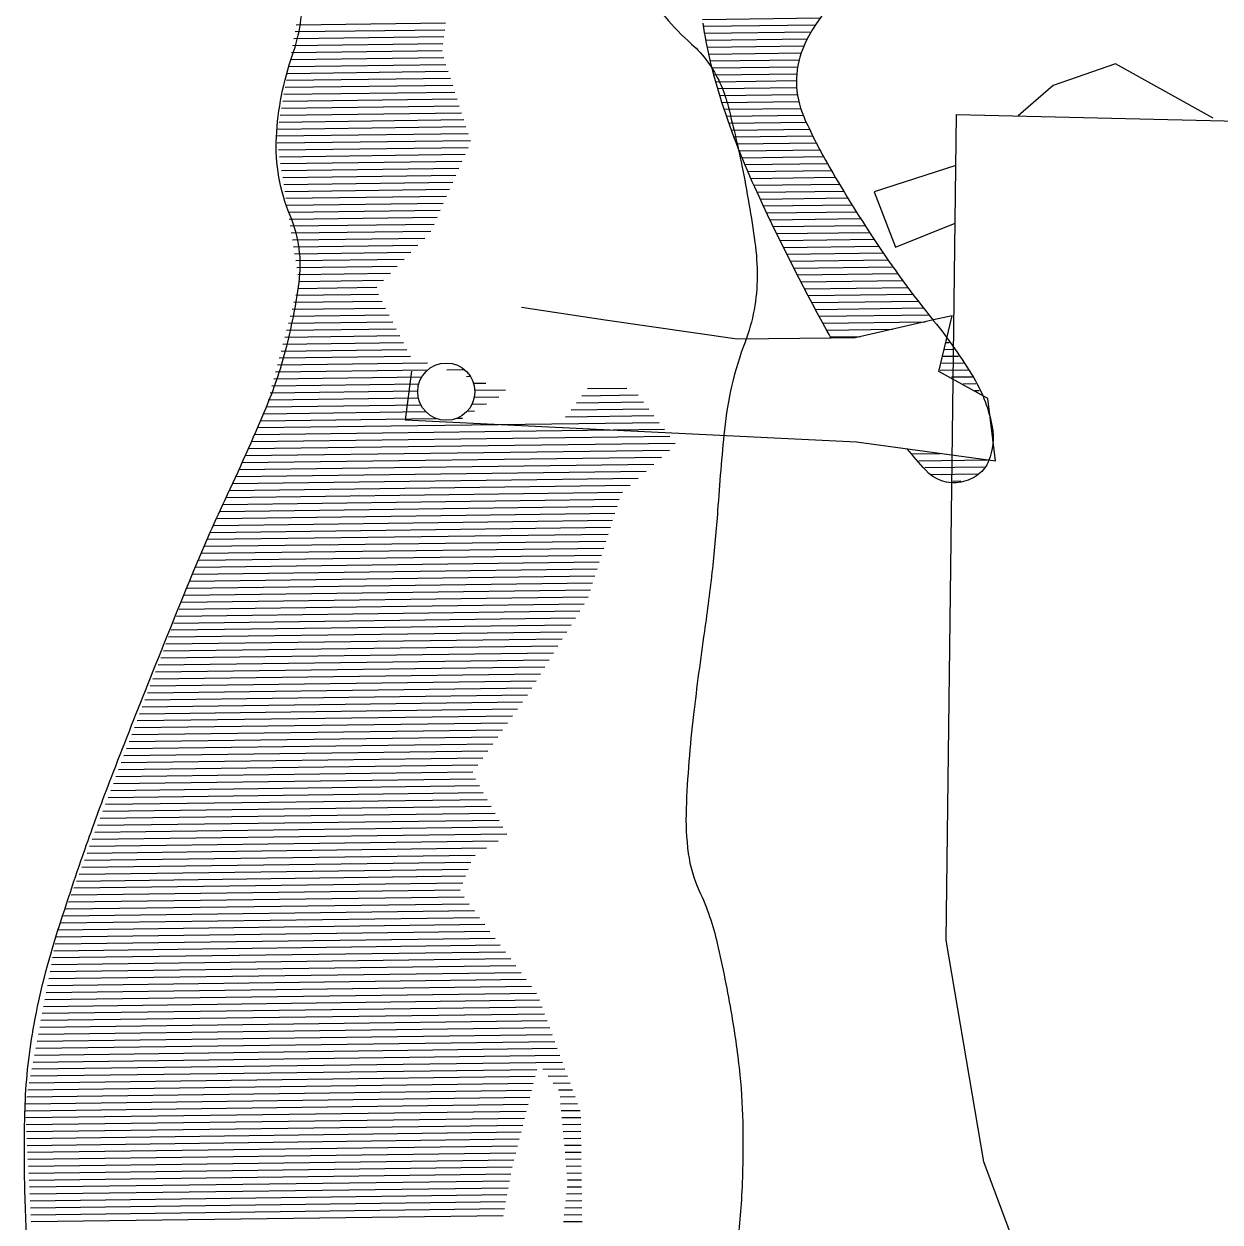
# Model space of a CAD drawing. Header units: millimetres. Extents: x 0 to 1038, y -1303 to 297.
# Drawn here: x 361.927 to 363.77, y 100.616 to 102.463 of the extents above; entities that cross this region are included whole.
import ezdxf
from ezdxf.enums import TextEntityAlignment as Align

# ---------------------------------------------------------------- set-up
doc = ezdxf.new("R2010")
doc.units = ezdxf.units.MM
for name, color, linetype in [('TBLK07', 4, 'Continuous'), ('TBLK18', 4, 'Continuous'), ('TBLK25', 1, 'Continuous'), ('TBLK35', 3, 'Continuous'), ('TBLK50', 7, 'Continuous')]:
    doc.layers.add(name, color=color, linetype=linetype)
doc.styles.add('ISO', font='iso3098b.shx')

# ---------------------------------------------------------------- blocks, each defined once
blk = doc.blocks.new('*X4')
at = {"color": 0, "linetype": 'Continuous'}
for p, q in [((52170.48, 34202), (52173.32, 34202)), ((52167.79, 34200), (52179.09, 34200)), ((52169.13, 34201), (52177.1, 34201)), ((52166.48, 34199), (52180.54, 34199)), ((52163.89, 34197), (52182.43, 34197)), ((52165.17, 34198), (52181.67, 34198)), ((52161.37, 34195), (52183.82, 34195)), ((52162.62, 34196), (52183.15, 34196)), ((52158.9, 34193), (52185.05, 34193)), ((52160.13, 34194), (52184.46, 34194)), ((52157.69, 34192), (52185.61, 34192)), ((52155.46, 34190), (52186.63, 34190)), ((52156.51, 34191), (52186.14, 34191)), ((52153.41, 34188), (52187.52, 34188)), ((52154.43, 34189), (52187.09, 34189)), ((52151.4, 34186), (52188.29, 34186)), ((52152.4, 34187), (52187.92, 34187)), ((52150.41, 34185), (52158.21, 34185)), ((52160.06, 34185), (52173.53, 34185)), ((52173.8, 34185), (52188.6, 34185)), ((52148.47, 34183), (52149.69, 34183)), ((52149.44, 34184), (52152.69, 34184)), ((52163.24, 34184), (52172.57, 34184)), ((52165.22, 34183), (52171.12, 34183)), ((52175.58, 34184), (52188.56, 34184)), ((52176.86, 34183), (52188.5, 34183)), ((52177.87, 34182), (52188.44, 34182)), ((52178.61, 34181), (52188.37, 34181)), ((52178.73, 34180), (52188.29, 34180)), ((52178.81, 34179), (52188.21, 34179)), ((52178.88, 34178), (52188.11, 34178)), ((52178.91, 34177), (52188, 34177)), ((52178.92, 34176), (52187.89, 34176)), ((52178.86, 34174), (52187.63, 34174)), ((52178.9, 34175), (52187.76, 34175)), ((52178.8, 34173), (52187.48, 34173)), ((52178.58, 34171), (52187.17, 34171)), ((52178.7, 34172), (52187.33, 34172)), ((52178.26, 34169), (52186.82, 34169)), ((52178.43, 34170), (52187, 34170)), ((52177.83, 34167), (52186.42, 34167)), ((52178.06, 34168), (52186.63, 34168)), ((52177.57, 34166), (52186.22, 34166)), ((52176.92, 34164), (52185.77, 34164)), ((52177.25, 34165), (52186, 34165)), ((52176.26, 34162), (52185.28, 34162)), ((52176.59, 34163), (52185.53, 34163)), ((52175.93, 34161), (52185.02, 34161)), ((52175.26, 34159), (52184.47, 34159)), ((52175.6, 34160), (52184.75, 34160)), ((52174.59, 34157), (52183.88, 34157)), ((52174.93, 34158), (52184.18, 34158)), ((52173.91, 34155), (52183.2, 34155)), ((52174.25, 34156), (52183.57, 34156)), ((52173.56, 34154), (52182.83, 34154)), ((52172.87, 34152), (52182.07, 34152)), ((52173.22, 34153), (52182.45, 34153)), ((52172.17, 34150), (52181.29, 34150)), ((52172.52, 34151), (52181.68, 34151)), ((52171.46, 34148), (52180.5, 34148)), ((52171.82, 34149), (52180.9, 34149)), ((52171.11, 34147), (52180.1, 34147)), ((52170.39, 34145), (52179.28, 34145)), ((52170.75, 34146), (52179.69, 34146)), ((52169.67, 34143), (52178.44, 34143)), ((52170.03, 34144), (52178.86, 34144)), ((52169.3, 34142), (52178.02, 34142)), ((52168.56, 34140), (52177.15, 34140)), ((52168.94, 34141), (52177.59, 34141)), ((52167.75, 34138), (52176.27, 34138)), ((52168.16, 34139), (52176.72, 34139)), ((52166.93, 34136), (52175.37, 34136)), ((52167.34, 34137), (52175.82, 34137)), ((52166.51, 34135), (52174.91, 34135)), ((52165.67, 34133), (52173.99, 34133)), ((52166.1, 34134), (52174.45, 34134)), ((52164.82, 34131), (52173.04, 34131)), ((52165.25, 34132), (52173.51, 34132)), ((52163.96, 34129), (52172.26, 34129)), ((52164.39, 34130), (52172.57, 34130)), ((52163.52, 34128), (52171.96, 34128)), ((52162.64, 34126), (52171.35, 34126)), ((52163.08, 34127), (52171.65, 34127)), ((52161.74, 34124), (52170.76, 34124)), ((52162.19, 34125), (52171.05, 34125)), ((52161.29, 34123), (52170.46, 34123)), ((52160.38, 34121), (52169.88, 34121)), ((52160.83, 34122), (52170.17, 34122)), ((52159.45, 34119), (52169.31, 34119)), ((52159.91, 34120), (52169.59, 34120)), ((52158.51, 34117), (52168.75, 34117)), ((52158.98, 34118), (52169.03, 34118)), ((52158.04, 34116), (52168.47, 34116)), ((52157.17, 34114), (52167.92, 34114)), ((52157.57, 34115), (52168.19, 34115)), ((52156.42, 34112), (52167.38, 34112)), ((52156.79, 34113), (52167.65, 34113)), ((52155.72, 34110), (52166.85, 34110)), ((52156.06, 34111), (52167.11, 34111)), ((52237.47, 34110), (52242.43, 34110)), ((52252.95, 34110), (52257.57, 34110)), ((52253.56, 34111), (52254.26, 34111)), ((52155.38, 34109), (52166.59, 34109)), ((52236.04, 34109), (52243.9, 34109)), ((52252.15, 34109), (52259.38, 34109)), ((52267.42, 34109), (52267.78, 34109)), ((52154.74, 34107), (52166.07, 34107)), ((52155.05, 34108), (52166.33, 34108)), ((52233.03, 34107), (52245.3, 34107)), ((52234.56, 34108), (52244.76, 34108)), ((52249.45, 34107), (52269.88, 34107)), ((52251.06, 34108), (52261.16, 34108)), ((52264.13, 34108), (52269.11, 34108)), ((52154.14, 34105), (52165.57, 34105)), ((52154.44, 34106), (52165.82, 34106)), ((52229.02, 34105), (52270.58, 34105)), ((52231.38, 34106), (52270.34, 34106)), ((52153.86, 34104), (52165.32, 34104)), ((52226.87, 34104), (52270.63, 34104)), ((52153.32, 34102), (52164.82, 34102)), ((52153.59, 34103), (52165.07, 34103)), ((52223.03, 34102), (52270.14, 34102)), ((52224.88, 34103), (52270.48, 34103)), ((52152.83, 34100), (52164.27, 34100)), ((52153.07, 34101), (52164.57, 34101)), ((52219.67, 34100), (52241.42, 34100)), ((52221.3, 34101), (52248.92, 34101)), ((52250.15, 34101), (52269.7, 34101)), ((52255.54, 34100), (52270.98, 34100)), ((52152.37, 34098), (52163.65, 34098)), ((52152.6, 34099), (52163.96, 34099)), ((52216.68, 34098), (52232.42, 34098)), ((52218.13, 34099), (52234.42, 34099)), ((52254.21, 34098), (52277.73, 34098)), ((52254.87, 34099), (52272.82, 34099)), ((52152.16, 34097), (52163.33, 34097)), ((52215.29, 34097), (52230.42, 34097)), ((52253.54, 34097), (52278.93, 34097)), ((52151.77, 34095), (52162.67, 34095)), ((52151.96, 34096), (52163, 34096)), ((52212.7, 34095), (52226.42, 34095)), ((52213.96, 34096), (52228.42, 34096)), ((52252.21, 34095), (52280.47, 34095)), ((52252.87, 34096), (52279.81, 34096)), ((52151.08, 34093), (52161.99, 34093)), ((52151.56, 34094), (52162.33, 34094)), ((52210.51, 34093), (52222.42, 34093)), ((52211.51, 34094), (52224.42, 34094)), ((52245.6, 34093), (52281.32, 34093)), ((52251.1, 34094), (52280.96, 34094)), ((52150.11, 34091), (52161.29, 34091)), ((52150.6, 34092), (52161.64, 34092)), ((52208.51, 34091), (52219.51, 34091)), ((52209.51, 34092), (52220.51, 34092)), ((52236.97, 34091), (52281.67, 34091)), ((52240.3, 34092), (52281.55, 34092)), ((52149.63, 34090), (52160.92, 34090)), ((52207.51, 34090), (52218.51, 34090)), ((52233.63, 34090), (52281.68, 34090)), ((52288.43, 34090), (52288.96, 34090)), ((52148.65, 34088), (52160.19, 34088)), ((52149.14, 34089), (52160.56, 34089)), ((52205.51, 34088), (52216.51, 34088)), ((52206.51, 34089), (52217.51, 34089)), ((52229.35, 34088), (52295.32, 34088)), ((52230.5, 34089), (52282.08, 34089)), ((52285.4, 34089), (52292.44, 34089)), ((52147.66, 34086), (52159.42, 34086)), ((52148.15, 34087), (52159.81, 34087)), ((52203.51, 34086), (52214.51, 34086)), ((52204.51, 34087), (52215.51, 34087)), ((52227.07, 34086), (52299.21, 34086)), ((52228.21, 34087), (52297.75, 34087)), ((52147.16, 34085), (52159.03, 34085)), ((52202.51, 34085), (52213.51, 34085)), ((52225.93, 34085), (52300.51, 34085)), ((52146.16, 34083), (52158.23, 34083)), ((52146.66, 34084), (52158.64, 34084)), ((52200.51, 34083), (52212.06, 34083)), ((52201.51, 34084), (52212.51, 34084)), ((52223.64, 34083), (52302.73, 34083)), ((52224.78, 34084), (52301.68, 34084)), ((52145.15, 34081), (52157.41, 34081)), ((52145.66, 34082), (52157.83, 34082)), ((52198.51, 34081), (52305.07, 34081)), ((52199.51, 34082), (52303.71, 34082)), ((52144.14, 34079), (52156.59, 34079)), ((52144.65, 34080), (52156.99, 34080)), ((52196.51, 34079), (52309.08, 34079)), ((52197.51, 34080), (52306.76, 34080)), ((52143.62, 34078), (52156.53, 34078)), ((52195.51, 34078), (52316.65, 34078)), ((52142.59, 34076), (52156.48, 34076)), ((52143.11, 34077), (52156.49, 34077)), ((52193.51, 34076), (52317.39, 34076)), ((52194.51, 34077), (52317.07, 34077)), ((52141.55, 34074), (52156.55, 34074)), ((52142.07, 34075), (52156.5, 34075)), ((52191.51, 34074), (52317.17, 34074)), ((52192.51, 34075), (52317.57, 34075)), ((52140.5, 34072), (52156.73, 34072)), ((52141.03, 34073), (52156.63, 34073)), ((52189.51, 34072), (52316.34, 34072)), ((52190.51, 34073), (52316.76, 34073)), ((52139.97, 34071), (52156.86, 34071)), ((52188.51, 34071), (52315.91, 34071)), ((52138.9, 34069), (52157.22, 34069)), ((52139.43, 34070), (52157.03, 34070)), ((52186.51, 34069), (52315.02, 34069)), ((52187.51, 34070), (52315.47, 34070)), ((52137.82, 34067), (52157.69, 34067)), ((52138.36, 34068), (52157.44, 34068)), ((52183.34, 34067), (52314.16, 34067)), ((52185.42, 34068), (52314.56, 34068)), ((52137.28, 34066), (52157.97, 34066)), ((52181.1, 34066), (52313.75, 34066)), ((52136.2, 34064), (52158.79, 34064)), ((52136.74, 34065), (52158.29, 34065)), ((52175.93, 34064), (52256.46, 34064)), ((52178.64, 34065), (52267.29, 34065)), ((52256.83, 34064), (52265.68, 34064)), ((52269.91, 34065), (52313.34, 34065)), ((52271.52, 34064), (52312.94, 34064)), ((52135.1, 34062), (52167.04, 34062)), ((52135.65, 34063), (52161.28, 34063)), ((52168.16, 34062), (52253.26, 34062)), ((52172.85, 34063), (52254.86, 34063)), ((52259.33, 34063), (52264.95, 34063)), ((52261.57, 34062), (52264.58, 34062)), ((52272.26, 34063), (52312.54, 34063)), ((52272.62, 34062), (52312.14, 34062)), ((52133.28, 34060), (52250.06, 34060)), ((52134.5, 34061), (52251.66, 34061)), ((52260.77, 34060), (52264.63, 34060)), ((52261.17, 34061), (52264.48, 34061)), ((52272.58, 34060), (52311.35, 34060)), ((52272.72, 34061), (52311.75, 34061)), ((52131.82, 34059), (52248.63, 34059)), ((52260.37, 34059), (52265.05, 34059)), ((52272.16, 34059), (52310.96, 34059)), ((52127.37, 34057), (52249.3, 34057)), ((52129.96, 34058), (52248.97, 34058)), ((52259.06, 34057), (52278.68, 34057)), ((52259.97, 34058), (52265.87, 34058)), ((52271.33, 34058), (52280.29, 34058)), ((52282.91, 34058), (52310.65, 34058)), ((52284.52, 34057), (52311.25, 34057)), ((52121.65, 34055), (52277.58, 34055)), ((52124.65, 34056), (52277.95, 34056)), ((52285.26, 34056), (52311.99, 34056)), ((52285.62, 34055), (52312.88, 34055)), ((52116.01, 34053), (52277.63, 34053)), ((52118.37, 34054), (52277.48, 34054)), ((52285.58, 34053), (52315.37, 34053)), ((52285.72, 34054), (52313.97, 34054)), ((52113.88, 34052), (52159.69, 34052)), ((52161.12, 34052), (52192.15, 34052)), ((52192.69, 34052), (52278.05, 34052)), ((52285.16, 34052), (52317.31, 34052)), ((52110.13, 34050), (52150.6, 34050)), ((52111.93, 34051), (52150.6, 34051)), ((52166.78, 34051), (52187.15, 34051)), ((52172.45, 34050), (52182.15, 34050)), ((52193.69, 34051), (52278.87, 34051)), ((52194.69, 34050), (52322.28, 34050)), ((52284.33, 34051), (52320.74, 34051)), ((52101.49, 34048), (52150.73, 34048)), ((52108.37, 34049), (52150.6, 34049)), ((52194.07, 34048), (52325.39, 34048)), ((52195.47, 34049), (52323.83, 34049)), ((52100.51, 34047), (52152.13, 34047)), ((52192.67, 34047), (52326.96, 34047)), ((52099.22, 34045), (52154.93, 34045)), ((52099.77, 34046), (52153.53, 34046)), ((52189.87, 34045), (52330.14, 34045)), ((52191.27, 34046), (52328.55, 34046)), ((52098.66, 34043), (52158.78, 34043)), ((52098.81, 34044), (52156.33, 34044)), ((52178.78, 34043), (52330.97, 34043)), ((52187.78, 34044), (52331.55, 34044)), ((52099.21, 34042), (52330.38, 34042)), ((52099.76, 34041), (52329.8, 34041)), ((52100.32, 34040), (52329.22, 34040)), ((52100.87, 34039), (52328.63, 34039)), ((52101.42, 34038), (52328.05, 34038)), ((52101.98, 34037), (52327.47, 34037)), ((52102.53, 34036), (52326.88, 34036)), ((52103.08, 34035), (52326.3, 34035)), ((52103.63, 34034), (52325.72, 34034)), ((52104.19, 34033), (52325.13, 34033)), ((52104.74, 34032), (52324.55, 34032)), ((52105.29, 34031), (52212.32, 34031)), ((52213.11, 34031), (52323.97, 34031)), ((52105.85, 34030), (52124.41, 34030)), ((52106.4, 34029), (52122.43, 34029)), ((52139.1, 34030), (52209.13, 34030)), ((52144, 34029), (52205.65, 34029)), ((52218.31, 34030), (52323.38, 34030)), ((52222.92, 34029), (52322.8, 34029)), ((52106.95, 34028), (52120.64, 34028)), ((52148.19, 34028), (52201.77, 34028)), ((52227.1, 34028), (52269.51, 34028)), ((52288.52, 34028), (52322.22, 34028)), ((52107.51, 34027), (52119, 34027)), ((52108.06, 34026), (52117.49, 34026)), ((52151.89, 34027), (52197.35, 34027)), ((52155.24, 34026), (52192.27, 34026)), ((52231, 34027), (52268.4, 34027)), ((52235.38, 34026), (52267.11, 34026)), ((52297.18, 34027), (52321.63, 34027)), ((52303.91, 34026), (52321.05, 34026)), ((52108.61, 34025), (52116.09, 34025)), ((52109.16, 34024), (52114.79, 34024)), ((52158.31, 34025), (52188.34, 34025)), ((52161.17, 34024), (52183.82, 34024)), ((52239.66, 34025), (52265.59, 34025)), ((52243.85, 34024), (52263.72, 34024)), ((52307.01, 34025), (52320.47, 34025)), ((52309.65, 34024), (52319.88, 34024)), ((52109.72, 34023), (52113.56, 34023)), ((52110.27, 34022), (52112.41, 34022)), ((52164.24, 34023), (52178.32, 34023)), ((52247.95, 34023), (52261.21, 34023)), ((52252.42, 34022), (52256.4, 34022)), ((52311.98, 34023), (52319.3, 34023)), ((52314.08, 34022), (52318.72, 34022)), ((52110.82, 34021), (52111.33, 34021)), ((52315.99, 34021), (52318.13, 34021))]:
    blk.add_line(p, q, dxfattribs=at)
blk = doc.blocks.new('*X15')
at = {"color": 0, "linetype": 'Continuous'}
for p, q in [((165.35, 361), (186.86, 361)), ((165.16, 360), (186.72, 360)), ((164.78, 358), (186.43, 358)), ((164.97, 359), (186.58, 359)), ((164.4, 356), (186.52, 356)), ((164.59, 357), (186.29, 357)), ((164.01, 354), (187.14, 354)), ((164.2, 355), (186.83, 355)), ((163.82, 353), (187.45, 353)), ((163.44, 351), (188.06, 351)), ((163.63, 352), (187.76, 352)), ((163.06, 349), (188.68, 349)), ((163.25, 350), (188.37, 350)), ((162.87, 348), (188.99, 348)), ((162.49, 346), (189.6, 346)), ((162.68, 347), (189.29, 347)), ((162.3, 345), (189.91, 345)), ((162.39, 344), (190.22, 344)), ((162.53, 343), (189.88, 343)), ((162.67, 342), (189.42, 342)), ((162.82, 341), (188.96, 341)), ((162.96, 340), (188.5, 340)), ((163.1, 339), (188.04, 339)), ((163.24, 338), (187.58, 338)), ((163.39, 337), (187.11, 337)), ((163.53, 336), (186.65, 336)), ((163.67, 335), (186.19, 335)), ((163.82, 334), (185.73, 334)), ((163.96, 333), (185.27, 333)), ((164.1, 332), (184.81, 332)), ((164.24, 331), (184.35, 331)), ((164.39, 330), (183.44, 330)), ((164.53, 329), (182.44, 329)), ((164.67, 328), (181.44, 328)), ((164.82, 327), (180.44, 327)), ((164.96, 326), (179.44, 326)), ((165.1, 325), (178.44, 325)), ((165.04, 323), (176.44, 323)), ((165.24, 324), (177.44, 324)), ((164.76, 322), (176.68, 322)), ((164.2, 320), (177.68, 320)), ((164.48, 321), (177.18, 321)), ((163.65, 318), (178.68, 318)), ((163.93, 319), (178.18, 319)), ((163.09, 316), (179.68, 316)), ((163.37, 317), (179.18, 317)), ((162.81, 315), (180.18, 315)), ((162.26, 313), (181.18, 313)), ((162.54, 314), (180.68, 314)), ((161.7, 311), (183.63, 311)), ((161.98, 312), (183.6, 312)), ((186.4, 311), (188.91, 311)), ((161.43, 310), (182.76, 310)), ((189.2, 310), (189.78, 310)), ((160.87, 308), (182.15, 308)), ((161.15, 309), (182.31, 309)), ((190.22, 309), (192, 309)), ((190.39, 308), (194.8, 308)), ((206.6, 308), (212.27, 308)), ((160.31, 306), (182.57, 306)), ((160.59, 307), (182.23, 307)), ((189.96, 306), (192.06, 306)), ((190.31, 307), (193.81, 307)), ((205, 306), (214.64, 306)), ((205.8, 307), (213.89, 307)), ((159.43, 304), (184.75, 304)), ((159.89, 305), (183.27, 305)), ((187.79, 304), (188.56, 304)), ((189.26, 305), (190.31, 305)), ((203.4, 304), (216.14, 304)), ((204.2, 305), (215.39, 305)), ((158.97, 303), (216.89, 303)), ((158.05, 301), (218.39, 301)), ((158.51, 302), (217.64, 302)), ((157.14, 299), (218.32, 299)), ((157.59, 300), (219.14, 300)), ((156.22, 297), (216.03, 297)), ((156.68, 298), (217.17, 298)), ((155.76, 296), (214.89, 296)), ((154.84, 294), (212.6, 294)), ((155.3, 295), (213.74, 295)), ((153.93, 292), (210.99, 292)), ((154.39, 293), (211.46, 293)), ((153.47, 291), (210.66, 291)), ((152.55, 289), (209.99, 289)), ((153.01, 290), (210.32, 290)), ((151.64, 287), (209.32, 287)), ((152.09, 288), (209.66, 288)), ((150.72, 285), (208.66, 285)), ((151.18, 286), (208.99, 286)), ((150.26, 284), (208.32, 284)), ((149.34, 282), (207.66, 282)), ((149.8, 283), (207.99, 283)), ((148.55, 280), (206.99, 280)), ((148.94, 281), (207.32, 281)), ((148.16, 279), (206.66, 279)), ((147.37, 277), (205.73, 277)), ((147.77, 278), (206.32, 278)), ((146.59, 275), (204.45, 275)), ((146.98, 276), (205.09, 276)), ((145.8, 273), (203.16, 273)), ((146.2, 274), (203.8, 274)), ((145.41, 272), (202.52, 272)), ((144.63, 270), (201.23, 270)), ((145.02, 271), (201.88, 271)), ((143.84, 268), (199.95, 268)), ((144.24, 269), (200.59, 269)), ((143.06, 266), (198.66, 266)), ((143.45, 267), (199.3, 267)), ((142.67, 265), (198.02, 265)), ((141.88, 263), (196.66, 263)), ((142.27, 264), (197.38, 264)), ((141.1, 261), (195.21, 261)), ((141.49, 262), (195.94, 262)), ((140.71, 260), (194.48, 260)), ((139.92, 258), (193.03, 258)), ((140.31, 259), (193.75, 259)), ((139.14, 256), (191.57, 256)), ((139.53, 257), (192.3, 257)), ((138.35, 254), (190.12, 254)), ((138.75, 255), (190.84, 255)), ((137.96, 253), (189.39, 253)), ((137.18, 251), (190.29, 251)), ((137.57, 252), (189.73, 252)), ((136.39, 249), (191.4, 249)), ((136.78, 250), (190.84, 250)), ((135.61, 247), (192.51, 247)), ((136, 248), (191.95, 248)), ((135.22, 246), (193.06, 246)), ((134.43, 244), (194.18, 244)), ((134.82, 245), (193.62, 245)), ((133.65, 242), (191.21, 242)), ((134.04, 243), (192.88, 243)), ((133.26, 241), (189.55, 241)), ((132.47, 239), (188.54, 239)), ((132.86, 240), (188.94, 240)), ((131.69, 237), (187.74, 237)), ((132.08, 238), (188.14, 238)), ((130.9, 235), (187.88, 235)), ((131.29, 236), (187.34, 236)), ((130.51, 234), (188.61, 234)), ((129.73, 232), (190.08, 232)), ((130.12, 233), (189.35, 233)), ((129.1, 230), (191.55, 230)), ((129.33, 231), (190.81, 231)), ((128.7, 228), (193.01, 228)), ((128.9, 229), (192.28, 229)), ((128.5, 227), (193.75, 227)), ((128.1, 225), (195.21, 225)), ((128.3, 226), (194.48, 226)), ((127.7, 223), (196.68, 223)), ((127.9, 224), (195.95, 224)), ((127.5, 222), (197.41, 222)), ((127.1, 220), (198.56, 220)), ((127.3, 221), (198.15, 221)), ((126.7, 218), (199.27, 218)), ((126.9, 219), (198.92, 219)), ((126.3, 216), (199.97, 216)), ((126.5, 217), (199.62, 217)), ((126.1, 215), (200.33, 215)), ((125.7, 213), (201.03, 213)), ((125.9, 214), (200.68, 214)), ((125.3, 211), (201.74, 211)), ((125.5, 212), (201.39, 212)), ((124.9, 209), (197.78, 209)), ((125.1, 210), (198.05, 210)), ((198.89, 210), (202.09, 210)), ((199.64, 209), (202.44, 209)), ((124.7, 208), (197.51, 208)), ((200.39, 208), (202.8, 208)), ((124.3, 206), (196.98, 206)), ((124.5, 207), (197.25, 207)), ((201.14, 207), (203.15, 207)), ((201.33, 206), (203.5, 206)), ((124.3, 205), (196.71, 205)), ((124.34, 204), (196.45, 204)), ((201.41, 205), (203.86, 205)), ((201.49, 204), (204.21, 204)), ((124.38, 203), (196.18, 203)), ((201.56, 203), (204.27, 203)), ((124.42, 202), (195.91, 202)), ((124.45, 201), (195.65, 201)), ((201.64, 202), (204.27, 202)), ((201.72, 201), (204.27, 201)), ((124.49, 200), (195.38, 200)), ((124.53, 199), (195.11, 199)), ((201.79, 200), (204.27, 200)), ((201.87, 199), (204.27, 199)), ((124.57, 198), (194.85, 198)), ((124.61, 197), (194.58, 197)), ((201.95, 198), (204.27, 198)), ((202.02, 197), (204.27, 197)), ((124.65, 196), (194.31, 196)), ((202.1, 196), (204.27, 196)), ((124.68, 195), (194.1, 195)), ((124.72, 194), (193.9, 194)), ((202.18, 195), (204.27, 195)), ((202.26, 194), (204.27, 194)), ((124.76, 193), (193.7, 193)), ((124.8, 192), (193.5, 192)), ((202.06, 192), (204.27, 192)), ((202.18, 193), (204.27, 193)), ((124.84, 191), (193.3, 191)), ((124.88, 190), (193.1, 190)), ((201.84, 190), (204.27, 190)), ((201.95, 191), (204.27, 191)), ((124.92, 189), (192.9, 189)), ((201.73, 189), (204.27, 189)), ((201.62, 188), (204.27, 188))]:
    blk.add_line(p, q, dxfattribs=at)
blk = doc.blocks.new('*X14')
at = {"color": 0, "linetype": 'Continuous'}
for p, q in [((258.12, 313), (259.46, 313)), ((258.34, 314), (258.79, 314)), ((257.69, 311), (260.81, 311)), ((257.9, 312), (260.14, 312)), ((257.47, 310), (261.49, 310)), ((259.08, 309), (262.08, 309)), ((260.75, 308), (262.56, 308)), ((262.41, 307), (263.03, 307)), ((253.32, 298), (257.28, 298)), ((254.2, 297), (264.06, 297)), ((255.07, 296), (263.62, 296)), ((255.95, 295), (262.72, 295)), ((259.08, 294), (260.24, 294))]:
    blk.add_line(p, q, dxfattribs=at)
blk = doc.blocks.new('*X13')
at = {"color": 0, "linetype": 'Continuous'}
for p, q in [((286.79, 394), (297.23, 394)), ((289.66, 395), (296.51, 395)), ((281.24, 392), (296.91, 392)), ((283.99, 393), (297.3, 393)), ((278.53, 391), (295.87, 391)), ((273.26, 389), (292.5, 389)), ((275.88, 390), (294.2, 390)), ((268.16, 387), (289.06, 387)), ((270.69, 388), (290.79, 388)), ((265.63, 386), (287.31, 386)), ((260.63, 384), (283.76, 384)), ((263.13, 385), (285.55, 385)), ((255.69, 382), (280.12, 382)), ((258.16, 383), (281.95, 383)), ((250.82, 380), (276.4, 380)), ((253.25, 381), (278.27, 381)), ((248.42, 379), (274.51, 379)), ((243.66, 377), (270.63, 377)), ((246.03, 378), (272.59, 378)), ((239.23, 375), (266.49, 375)), ((241.37, 376), (268.6, 376)), ((235.35, 373), (262, 373)), ((237.23, 374), (264.3, 374)), ((233.56, 372), (259.59, 372)), ((230.26, 370), (254.5, 370)), ((231.87, 371), (257.06, 371)), ((227.27, 368), (250.16, 368)), ((228.72, 369), (252.22, 369)), ((226.18, 367), (248.28, 367)), ((224.77, 365), (245, 365)), ((225.38, 366), (246.55, 366)), ((224.03, 363), (242.63, 363)), ((224.33, 364), (243.72, 364)), ((223.88, 362), (241.68, 362)), ((223.88, 361), (240.85, 361)), ((224.01, 360), (240.13, 360)), ((224.16, 359), (239.5, 359)), ((224.33, 358), (238.94, 358)), ((224.52, 357), (238.46, 357)), ((224.72, 356), (238.05, 356)), ((224.93, 355), (237.73, 355)), ((225.16, 354), (237.5, 354)), ((225.4, 353), (237.36, 353)), ((225.66, 352), (237.29, 352)), ((225.93, 351), (237.31, 351)), ((226.22, 350), (237.4, 350)), ((226.52, 349), (237.58, 349)), ((226.83, 348), (237.84, 348)), ((227.15, 347), (238.2, 347)), ((227.49, 346), (238.62, 346)), ((227.83, 345), (239.07, 345)), ((228.18, 344), (239.53, 344)), ((228.55, 343), (240.02, 343)), ((228.92, 342), (240.52, 342)), ((229.31, 341), (241.05, 341)), ((229.71, 340), (241.59, 340)), ((230.11, 339), (242.15, 339)), ((230.53, 338), (242.72, 338)), ((230.97, 337), (243.29, 337)), ((231.41, 336), (243.88, 336)), ((231.85, 335), (244.47, 335)), ((232.31, 334), (245.06, 334)), ((232.76, 333), (245.67, 333)), ((233.22, 332), (246.28, 332)), ((233.68, 331), (246.9, 331)), ((234.15, 330), (247.53, 330)), ((234.62, 329), (248.16, 329)), ((235.1, 328), (248.81, 328)), ((235.58, 327), (249.46, 327)), ((236.07, 326), (250.13, 326)), ((236.56, 325), (250.81, 325)), ((237.05, 324), (251.5, 324)), ((237.55, 323), (252.21, 323)), ((238.06, 322), (252.93, 322)), ((238.57, 321), (253.66, 321)), ((239.08, 320), (254.4, 320)), ((239.6, 319), (255.16, 319)), ((240.12, 318), (255.93, 318)), ((240.65, 317), (255.38, 317)), ((241.18, 316), (250.71, 316)), ((241.72, 315), (246.05, 315))]:
    blk.add_line(p, q, dxfattribs=at)
blk = doc.blocks.new('State Logo')
at = {"layer": 'TBLK07', "linetype": 'Continuous'}
for points in [[(-3.8344, 5.0348, 0.065145), (-3.6826, 4.8576, -0.103548), (-3.5952, 4.7383, -0.042008), (-3.5725, 4.6744, -0.014448), (-3.5277, 4.4825, -0.015711), (-3.4875, 4.2463, -0.035636), (-3.4805, 4.1408, -0.089421), (-3.5179, 3.9391, 0.065824), (-3.5814, 3.6688, 0.007332), (-3.6024, 3.4198, -0.010178), (-3.6186, 3.2404, -0.008155), (-3.6433, 3.0465, 0.006173), (-3.6769, 2.7904, 0.020328), (-3.6994, 2.5009, 0.042588), (-3.6928, 2.3623, 0.075699), (-3.6592, 2.2475, -0.052609), (-3.6036, 2.0853, -0.013917), (-3.5591, 1.8631, -0.017036), (-3.5341, 1.6797, -0.02212), (-3.5246, 1.5129, -0.016928), (-3.5291, 1.2947, -0.032434), (-3.552, 1.1039, -0.025448)], [(-5.731, 1.1591, -0.010336), (-5.7387, 1.3894, -0.012061), (-5.7366, 1.5869, -0.037306), (-5.7091, 1.8356, -0.031458), (-5.6365, 2.1231, -0.006397), (-5.5474, 2.3895, -0.008174), (-5.4715, 2.5959, -0.002718), (-5.3589, 2.8829, -0.002307), (-5.2229, 3.2196, -0.012749), (-5.1213, 3.4508, 0.01031), (-4.9943, 3.736, 0.035108), (-4.934, 3.9132, 0.030779), (-4.8923, 4.1225, 0.134461), (-4.9198, 4.3289, -0.113402), (-4.9623, 4.5708, -0.071251), (-4.9124, 4.8248, 0.093229), (-4.8826, 5.0211, 0.014905)], [(-3.8344, 5.0348, 0.065145), (-3.6826, 4.8576, -0.103548), (-3.5952, 4.7383, -0.042008), (-3.5725, 4.6744, -0.014448), (-3.5277, 4.4825, -0.015711), (-3.4875, 4.2463, -0.035636), (-3.4805, 4.1408, -0.089421), (-3.5179, 3.9391, 0.065824), (-3.5814, 3.6688, 0.007332), (-3.6024, 3.4198, -0.010178), (-3.6186, 3.2404, -0.008155), (-3.6433, 3.0465, 0.006173), (-3.6769, 2.7904, 0.020328), (-3.6994, 2.5009, 0.042588), (-3.6928, 2.3623, 0.075699), (-3.6592, 2.2475, -0.052609), (-3.6036, 2.0853, -0.013917), (-3.5591, 1.8631, -0.017036), (-3.5341, 1.6797, -0.02212), (-3.5246, 1.5129, -0.016928), (-3.5291, 1.2947, -0.032434), (-3.552, 1.1039, -0.025448)], [(-5.731, 1.1591, -0.010336), (-5.7387, 1.3894, -0.012061), (-5.7366, 1.5869, -0.037306), (-5.7091, 1.8356, -0.031458), (-5.6365, 2.1231, -0.006397), (-5.5474, 2.3895, -0.008174), (-5.4715, 2.5959, -0.002718), (-5.3589, 2.8829, -0.002307), (-5.2229, 3.2196, -0.012749), (-5.1213, 3.4508, 0.01031), (-4.9943, 3.736, 0.035108), (-4.934, 3.9132, 0.030779), (-4.8923, 4.1225, 0.134461), (-4.9198, 4.3289, -0.113402), (-4.9623, 4.5708, -0.071251), (-4.9124, 4.8248, 0.093229), (-4.8826, 5.0211, 0.014905)], [(-2.9373, 4.0071), (-3.1785, 3.9522), (-3.2525, 3.9512, -0.002561), (-3.2644, 3.9724, -0.018988), (-3.4878, 4.4162, -0.031561), (-3.5947, 4.6956, -0.036865), (-3.6475, 4.9227, -0.12093)], [(-3.1713, 5.0434, 0.158262), (-3.3398, 4.8432, 0.201644), (-3.3372, 4.6347, 0.027436), (-3.2651, 4.4912, 0.01571), (-3.1183, 4.2525, 0.024541), (-2.9384, 4.0069, -0.035321)], [(-2.9384, 4.0069, 0.000212), (-2.9368, 4.0048, -0.035321), (-2.8132, 3.8285, -0.090887), (-2.7563, 3.6771, -0.141271), (-2.7671, 3.5724, -0.133555)], [(-2.7671, 3.5724, -0.133555), (-2.7983, 3.5313, -0.116983), (-2.8518, 3.5071, -0.264985), (-2.9622, 3.5446, -0.009042), (-3.0181, 3.6099, -0.018988)]]:
    blk.add_lwpolyline(points, format="xyb", dxfattribs=at)
for points in [[(-2.0748, 4.6297), (-2.3765, 4.797), (-2.5682, 4.7303), (-2.6764, 4.6363)], [(-1.8686, -0.3427), (-1.9256, -0.2677), (-2.2962, 0.2624), (-2.5601, 0.8152), (-2.7818, 1.4114), (-2.8977, 2.0945), (-2.8666, 4.6408), (0.044, 4.5717), (2.9545, 4.6408), (2.9856, 2.0945), (2.8698, 1.4114), (2.6481, 0.8152), (2.3842, 0.2624), (2.0136, -0.2677), (1.9467, -0.3558)], [(-2.8685, 4.4832), (-3.1202, 4.4022), (-3.0538, 4.2319), (-2.8707, 4.3051)], [(-3.2525, 3.9512), (-3.5422, 3.9474), (-3.9494, 4.0063), (-4.2067, 4.0458)], [(-4.5464, 3.8488), (-4.5659, 3.6988), (-3.1744, 3.6313), (-2.7457, 3.5727), (-2.7696, 3.7649), (-2.9205, 3.8485), (-2.8799, 4.0202), (-2.9373, 4.0071)]]:
    blk.add_lwpolyline(points, dxfattribs=at)
blk.add_circle((-4.4387, 3.786), 0.0882, dxfattribs=at)
at = {"layer": 'TBLK07', "linetype": 'Continuous', "xscale": 0.02139268110938849, "yscale": 0.02139268110938849, "zscale": 0.02139268110938849, "rotation": 0.7441666666577991}
for name, p in [('*X15', (-8.3376, -2.8505)), ('*X13', (-8.3376, -2.8505)), ('*X4', (-1107.4059, -742.1476)), ('*X14', (-8.3376, -2.8505))]:
    blk.add_blockref(name, p, dxfattribs=at)
blk = doc.blocks.new('a3_in_vtblk')
at = {"layer": 'TBLK18', "xscale": 0.5, "yscale": 0.5, "zscale": 0.5}
blk.add_blockref('State Logo', (364.7969, 100.0029), dxfattribs=at)
at = {"layer": 'TBLK18', "style": 'ISO'}
for tag, p, height in [('GROUND_SURVEY_STD.', (381.8752, 126.1053), 1.8), ('SURVEY_CAPTURE_DATE', (381.9454, 122.6053), 1.8), ('MAPPING_SURVEY_STD.', (381.9454, 119.1053), 1.8), ('MAPPING_CAPTURE_DATE', (381.9454, 115.6053), 1.8), ('PROJECT_ZONE', (381.9454, 112.1053), 1.8), ('HEIGHT_DATUM', (381.9454, 108.6053), 1.8), ('CLIENT_STREET_NAME', (355.5138, 86.9408), 1.5), ('CLIENT_SUBURB_POSTCODE', (388.4876, 86.9408), 1.5), ('CLIENT_TELEPHONE_NO.', (368.3056, 84.6771), 1.5), ('CLIENT_FAX_NO.', (393.5552, 84.6771), 1.5), ('STREET_NAME', (355.5138, 62.0998), 1.5), ('SUBURB_POSTCODE', (388.4876, 62.0998), 1.5), ('TELEPHONE_NO.', (368.3056, 59.8361), 1.5), ('FAX_NO.', (393.5552, 59.8361), 1.5)]:
    blk.add_attdef(tag, p, '', height=height, dxfattribs=at)
for tag, p in [('CLIENT_MR_DIRECTORATE', (381.5, 92.9596)), ('MR_DIRECTORATE', (381.5, 68.1185))]:
    blk.add_attdef(tag, text='', height=1.5, dxfattribs=at).set_placement(p, align=Align.CENTER)
at = {"layer": 'TBLK25', "style": 'ISO'}
for tag, height, p in [('CLIENT_MR__BRANCH', 2, (381.5, 90.0399)), ('MR_BRANCH', 2, (381.5, 65.1989)), ('ROAD_SECTION', 1.75, (384.5, 29.1617)), ('SLK', 1.75, (384.5, 26.1075)), ('CHAINAGE', 1.75, (384.5, 19.2054))]:
    blk.add_attdef(tag, text='', height=height, dxfattribs=at).set_placement(p, align=Align.CENTER)
for tag, p, height in [('FILE_NUMBER', (371.7734, 54.2365), 2.5), ('DESIGNED_/_DRAWN', (371.7734, 49.4865), 2), ('VERIFIED', (371.7734, 44.4865), 2), ('APPROVED', (371.7734, 39.4865), 2), ('LOCAL_AUTHORITY', (370.4803, 16.7335), 1.25)]:
    blk.add_attdef(tag, p, '', height=height, dxfattribs=at)
at = {"layer": 'TBLK35', "style": 'ISO', "width": 0.9}
for tag, p in [('ROAD_PROJECT&NUMBER', (384.5, 32.2307)), ('DRAWING_DESCRIPTION', (384.5, 22.288))]:
    blk.add_attdef(tag, text='', height=2.5, dxfattribs=at).set_placement(p, align=Align.CENTER)
at = {"layer": 'TBLK50', "style": 'ISO'}
blk.add_attdef('MRWA_DRG_NUMBER', (356.2877, 6.0846), '', height=5, dxfattribs=at)

msp = doc.modelspace()

# ---------------------------------------------------------------- block references
at = {"color": 1}
msp.add_blockref('a3_in_vtblk', (0, 0), dxfattribs=at)

doc.saveas('drawing.dxf')
